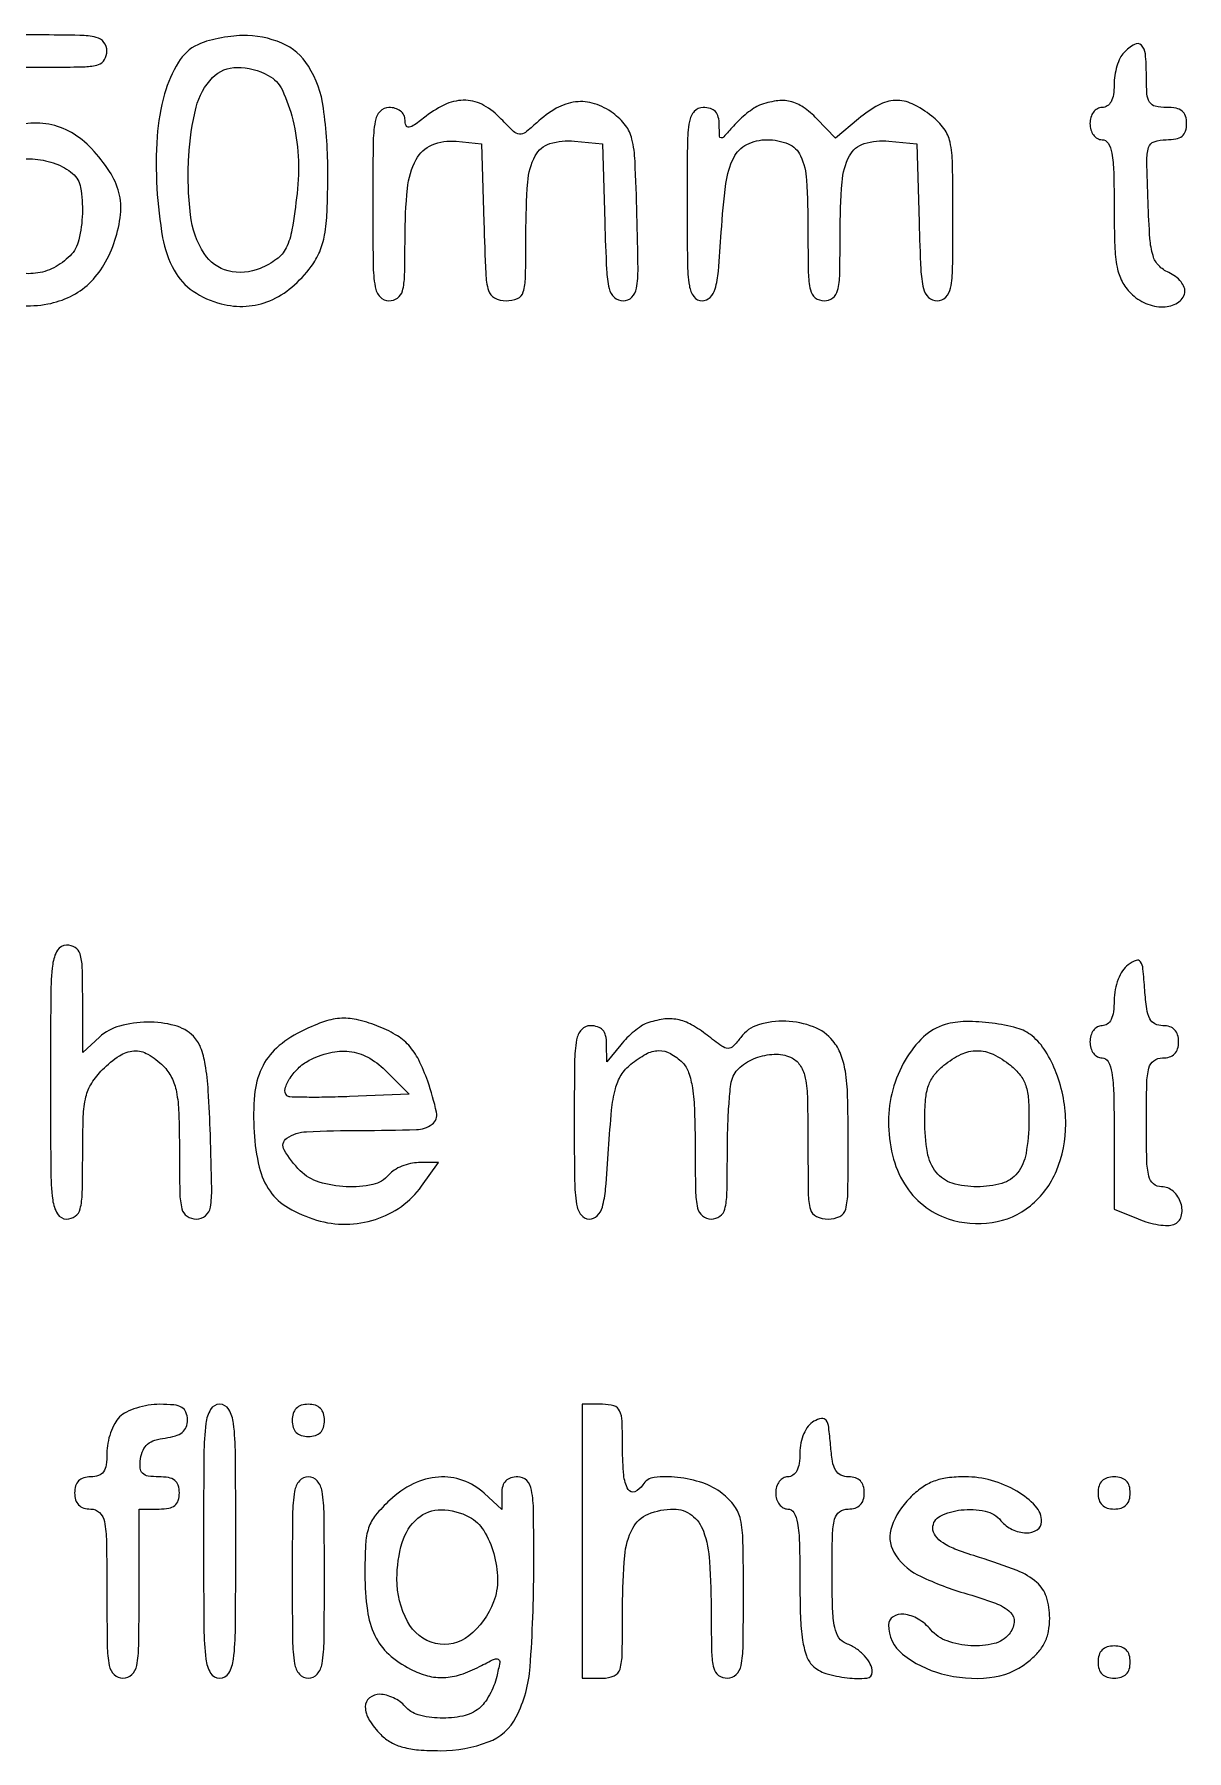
# Model space of a CAD drawing. Extents: x 23 to 201, y 13 to 268.
# Drawn here: x 108.2 to 120.3, y 75.12 to 93.15 of the extents above; entities that cross this region are included whole.
import ezdxf

# ---------------------------------------------------------------- set-up
doc = ezdxf.new("R2010")
doc.units = 0
doc.header["$MEASUREMENT"] = 0

msp = doc.modelspace()

# ---------------------------------------------------------------- linework, layer by layer
for points in [[(107.872953, 92.8062), (108.418877, 92.8062, 0.007501), (108.738016, 92.810988, 0.067738), (108.87541, 92.833905, 0.186747), (108.94025, 92.885252, 0.133731), (108.9648, 92.9754, 0.164724), (108.933825, 93.066871, 0.173067), (108.854242, 93.118447, 0.053198), (108.681325, 93.140348, 0.004923), (108.249533, 93.1446), (107.534267, 93.1446)], [(108.051429, 90.30124, 0.060417), (108.34413, 90.319426, 0.067706), (108.581546, 90.397562, 0.076458), (108.778712, 90.534127, 0.071994), (108.934408, 90.731189, 0.051584), (109.04954, 90.987725, 0.053264), (109.10781, 91.257996, 0.088951), (109.091233, 91.489402, 0.083563), (108.993663, 91.710442, 0.042258), (108.804824, 91.950325, 0.073337), (108.593909, 92.118464, 0.085823), (108.354224, 92.207422, 0.087881), (108.10325, 92.209643, 0.081413)], [(107.988471, 91.830314, -0.06626), (108.213469, 91.840513, -0.068017), (108.427718, 91.791962, -0.083707), (108.604777, 91.68924, -0.180307), (108.689264, 91.54212, -0.04885), (108.707518, 91.269617, -0.049212), (108.671565, 90.992628, -0.140406), (108.578184, 90.82427, -0.077519), (108.407635, 90.699745, -0.08986), (108.215625, 90.641043, -0.09141), (108.017888, 90.653884, -0.083412)]]:
    msp.add_lwpolyline(points, format="xyb")
for points in [[(109.919033, 93.042454, 0.144888), (109.715202, 92.857258, 0.067151), (109.570793, 92.52626, 0.052477), (109.492613, 92.07735, 0.031359), (109.48997, 91.534948, 0.029079), (109.550563, 91.014785, 0.083344), (109.671632, 90.672973, 0.11531), (109.870177, 90.453917, 0.089279), (110.164216, 90.320208, 0.077781), (110.42555, 90.295716, 0.083177), (110.675473, 90.353647, 0.07772), (110.906077, 90.494673, 0.057479), (111.110634, 90.713387, 0.059429), (111.199047, 90.868374, 0.05569), (111.250926, 91.043223, 0.035068), (111.27711, 91.286863, 0.008818), (111.284826, 91.686287, 0.034229), (111.238624, 92.377397, 0.104939), (111.08105, 92.816838, 0.154222), (110.800896, 93.058299, 0.106837), (110.387412, 93.138874, 0.026138), (110.266259, 93.130054, 0.019524), (110.134114, 93.108189, 0.019858), (110.010932, 93.077687, 0.041853)], [(119.64132, 92.95848, 0.087124), (119.602321, 92.902869, 0.036597), (119.569621, 92.817198, 0.034792), (119.54729, 92.718218, 0.038105), (119.5398, 92.62008, -0.038147), (119.531978, 92.517703, -0.085028), (119.50732, 92.44383, -0.124063), (119.46693, 92.399478, -0.147368), (119.4129, 92.3832, 0.130775), (119.364191, 92.370239, 0.10214), (119.323012, 92.33385, 0.08892), (119.295464, 92.279092, 0.072314), (119.286, 92.214, 0.072314), (119.295464, 92.148908, 0.08892), (119.323012, 92.09415, 0.10214), (119.364191, 92.057761, 0.130775), (119.4129, 92.0448, -0.266366), (119.476517, 92.008321, -0.088943), (119.514918, 91.9038, -0.037256), (119.534925, 91.704786, -0.00643), (119.5398, 91.3257, 0.007996), (119.546186, 90.926436, 0.040217), (119.571209, 90.704697, 0.072032), (119.623102, 90.556386, 0.076398), (119.714202, 90.432198, 0.095942), (119.873247, 90.324762, 0.10343), (120.056664, 90.288216, 0.133359), (120.206557, 90.330444, 0.213932), (120.281346, 90.437559, 0.141246), (120.276249, 90.492434, 0.074887), (120.24187, 90.552098, 0.0648), (120.184831, 90.607311, 0.056648), (120.113011, 90.649059, -0.099156), (120.007956, 90.722644, -0.119722), (119.94787, 90.826669, -0.054636), (119.915881, 91.006208, -0.007373), (119.895791, 91.38915, -0.004313), (119.883197, 91.822693, -0.075888), (119.901509, 91.9616, -0.243183), (119.960398, 92.023601, -0.083703), (120.086141, 92.0448, 0.04336), (120.188445, 92.053688, 0.12395), (120.253168, 92.08259, 0.15115), (120.289022, 92.134535, 0.076178), (120.3012, 92.214, 0.07578), (120.289139, 92.293123, 0.149477), (120.253612, 92.34513, 0.124434), (120.189762, 92.374193, 0.044917), (120.0897, 92.3832, -0.05449), (119.972244, 92.396039, -0.201266), (119.912569, 92.43819, -0.124134), (119.884545, 92.525197, -0.016149), (119.8782, 92.7216, 0.022123), (119.86832, 92.944783, 0.176014), (119.825346, 93.036797, 0.342546), (119.753833, 93.045809, 0.062762)], [(110.659488, 92.720161, -0.161706), (110.807258, 92.564303, -0.049701), (110.916399, 92.254587, -0.045459), (110.97362, 91.872442, -0.043664), (110.962069, 91.480948, -0.012189), (110.907749, 91.098648, -0.073067), (110.846327, 90.907817, -0.121072), (110.746621, 90.789019, -0.059793), (110.573797, 90.691861, -0.159422), (110.23975, 90.666252, -0.193351), (109.986238, 90.847871, -0.114076), (109.84199, 91.255676, -0.04234), (109.824731, 91.867863, -0.045664), (109.901772, 92.385627, -0.134814), (110.074885, 92.697311, -0.204239), (110.332269, 92.803971, -0.120914)], [(112.317909, 92.29246, -0.010926), (112.19562, 92.20052, -0.109252), (112.137161, 92.175447, -0.356195), (112.106456, 92.192095, -0.097709), (112.095, 92.25016, 0.119112), (112.082362, 92.302458, 0.107981), (112.046952, 92.34542, 0.095021), (111.992503, 92.373549, 0.071968), (111.9258, 92.3832, 0.212584), (111.832623, 92.341709, 0.142907), (111.781275, 92.23515, 0.038318), (111.760375, 91.999739, 0.002988), (111.7566, 91.368, 0.002988), (111.760375, 90.736261, 0.038318), (111.781275, 90.50085, 0.142907), (111.832623, 90.394291, 0.212584), (111.9258, 90.3528, 0.154493), (112.016884, 90.381632, 0.178348), (112.068411, 90.456197, 0.057401), (112.090601, 90.617128, 0.005587), (112.095, 91.010776, -0.024309), (112.120363, 91.532141, -0.097368), (112.211689, 91.836689, -0.173473), (112.378972, 91.989987, -0.1244), (112.631877, 92.028404), (112.8987, 92.0025), (112.922914, 91.17765, 0.003515), (112.942558, 90.637873, 0.05794), (112.971093, 90.460104, 0.208284), (113.035023, 90.381947, 0.119183), (113.155564, 90.3528, 0.100594), (113.275812, 90.37724, 0.224014), (113.336578, 90.445276, 0.067914), (113.360105, 90.598198, 0.004257), (113.364, 91.05573, -0.017867), (113.38343, 91.59927, -0.103297), (113.461685, 91.874179, -0.199004), (113.616817, 92.003453, -0.099499), (113.875334, 92.030309), (114.1677, 92.0025), (114.191914, 91.17765, 0.004248), (114.210775, 90.679462, 0.045971), (114.238491, 90.480209, 0.152577), (114.292637, 90.388411, 0.185864), (114.385126, 90.3528, 0.194036), (114.477026, 90.389859, 0.162547), (114.52608, 90.483648, 0.043268), (114.541341, 90.691907, 0.00333), (114.530112, 91.253355, 0.004525), (114.509907, 91.81895, 0.046146), (114.477888, 92.051226, 0.106365), (114.410635, 92.193656, 0.069377), (114.280815, 92.321875, 0.082809), (114.085554, 92.422394, 0.108636), (113.886429, 92.441117, 0.098683), (113.683622, 92.374044, 0.05854), (113.477582, 92.222843, -0.020161), (113.358971, 92.120954, -0.195886), (113.296629, 92.102857, -0.165973), (113.23393, 92.131863, -0.01359), (113.104968, 92.261869, 0.075812), (112.923059, 92.404593, 0.119334), (112.732971, 92.458512, 0.11319), (112.531998, 92.420574, 0.063716)], [(115.8174, 92.40558, 0.054261), (115.758399, 92.375165, 0.021371), (115.684287, 92.321455, 0.020853), (115.608444, 92.256061, 0.024465), (115.54245, 92.187814, -0.004848), (115.440802, 92.074092, -0.234382), (115.413129, 92.063319, -0.37786), (115.396595, 92.080747, -0.009124), (115.3944, 92.201055, 0.061743), (115.384262, 92.282842, 0.126141), (115.353603, 92.339282, 0.133411), (115.300947, 92.372073, 0.073057), (115.2252, 92.3832, 0.212584), (115.132023, 92.341709, 0.142907), (115.080675, 92.23515, 0.038318), (115.059775, 91.999739, 0.002988), (115.056, 91.368, 0.003224), (115.059947, 90.755762, 0.035215), (115.080427, 90.510472, 0.12037), (115.127897, 90.396057, 0.238874), (115.213275, 90.3528, 0.194746), (115.297592, 90.386936, 0.132716), (115.351204, 90.476872, 0.046989), (115.385071, 90.663249, 0.005884), (115.415494, 91.073199, -0.016255), (115.464031, 91.583581, -0.083063), (115.546046, 91.855373, -0.161927), (115.68314, 91.993988, -0.118005), (115.895439, 92.0448, -0.099202), (116.118646, 92.000074, -0.189636), (116.247876, 91.87468, -0.092586), (116.310243, 91.620916, -0.014088), (116.325, 91.09728, 0.004638), (116.329186, 90.64603, 0.051276), (116.350957, 90.46701, 0.170232), (116.402546, 90.384854, 0.169819), (116.4942, 90.3528, 0.162547), (116.585591, 90.383317, 0.17424), (116.637159, 90.461816, 0.054053), (116.659119, 90.632154, 0.005053), (116.6634, 91.05573, -0.017867), (116.68283, 91.59927, -0.103297), (116.761085, 91.874179, -0.199004), (116.916217, 92.003453, -0.099499), (117.174734, 92.030309), (117.4671, 92.0025), (117.491314, 91.17765, 0.004318), (117.510107, 90.683082, 0.045076), (117.537764, 90.48204, 0.147589), (117.591097, 90.388862, 0.191769), (117.681664, 90.3528, 0.19913), (117.772048, 90.390283, 0.15073), (117.822667, 90.486253, 0.042868), (117.843817, 90.696064, 0.003696), (117.8478, 91.23496, 0.004502), (117.842773, 91.793321, 0.047471), (117.817102, 92.019779, 0.108869), (117.753377, 92.160721, 0.065786), (117.624891, 92.29246, 0.053912), (117.42058, 92.420211, 0.122645), (117.243641, 92.457371, 0.118139), (117.065632, 92.407674, 0.048054), (116.85717, 92.263992), (116.614958, 92.060184), (116.418799, 92.263992, 0.049617), (116.276517, 92.385146, 0.094024), (116.139468, 92.446138, 0.096201), (115.991768, 92.451961, 0.053838)], [(108.3726, 82.1466, 0.001893), (108.376061, 81.232567, 0.027391), (108.396238, 80.909325, 0.106183), (108.446324, 80.762468, 0.263491), (108.5418, 80.7084, 0.158578), (108.633042, 80.738084, 0.176312), (108.684592, 80.814631, 0.055664), (108.706663, 80.980307, 0.005305), (108.711, 81.389045, -0.008419), (108.717674, 81.785354, -0.049031), (108.745055, 81.992121, -0.084211), (108.8056, 82.13626, -0.054982), (108.918655, 82.277345, -0.048637), (109.096167, 82.423317, -0.133493), (109.248562, 82.474765, -0.147842), (109.396098, 82.439693, -0.064703), (109.557, 82.3158, -0.080195), (109.644625, 82.194438, -0.069381), (109.695097, 82.045515, -0.038985), (109.71981, 81.822353, -0.008091), (109.7262, 81.4275, 0.004696), (109.730353, 80.98533, 0.055664), (109.752553, 80.815525, 0.184935), (109.806193, 80.738276, 0.150651), (109.903101, 80.7084, 0.174692), (110.000326, 80.743438, 0.180251), (110.051289, 80.831967, 0.046371), (110.065856, 81.031188, 0.003221), (110.051151, 81.593874, 0.006639), (110.029968, 82.055564, 0.027827), (109.998157, 82.331531, 0.047893), (109.949414, 82.510346, 0.106454), (109.873151, 82.628301, 0.132807), (109.676217, 82.741234, 0.066858), (109.389789, 82.776669, 0.065971), (109.098703, 82.735001, 0.115923), (108.886957, 82.618015), (108.711, 82.458776), (108.711, 83.021788, 0.007137), (108.706283, 83.352279, 0.065944), (108.683494, 83.493274, 0.185705), (108.632113, 83.559591, 0.136947), (108.5418, 83.5848, 0.263491), (108.446324, 83.530732, 0.106183), (108.396238, 83.383875, 0.027391), (108.376061, 83.060633, 0.001893)], [(119.68785, 83.37896, 0.088186), (119.628808, 83.316918, 0.052114), (119.58141, 83.226002, 0.04806), (119.550294, 83.117951, 0.046119), (119.5398, 83.004423, -0.030945), (119.53246, 82.885932, -0.08066), (119.508546, 82.804221, -0.127727), (119.468343, 82.756467, -0.155474), (119.4129, 82.7388, 0.130775), (119.364191, 82.725839, 0.10214), (119.323012, 82.68945, 0.08892), (119.295464, 82.634692, 0.072314), (119.286, 82.5696, 0.072314), (119.295464, 82.504508, 0.08892), (119.323012, 82.44975, 0.10214), (119.364191, 82.413361, 0.130775), (119.4129, 82.4004, -0.27884), (119.477219, 82.361506, -0.081296), (119.515267, 82.247011, -0.034037), (119.535051, 82.029111, -0.005624), (119.5398, 81.606964), (119.5398, 80.813527), (119.792081, 80.709029, 0.029667), (119.89761, 80.672483, 0.030246), (120.006048, 80.648963, 0.031733), (120.102281, 80.64031, 0.098476), (120.166214, 80.651291, 0.236718), (120.24392, 80.736477, 0.14837), (120.241171, 80.874202, 0.130732), (120.160017, 80.999556, 0.186173), (120.037533, 81.0468, -0.178253), (119.953125, 81.077879, -0.159837), (119.904329, 81.157789, -0.052209), (119.882668, 81.327578, -0.005642), (119.8782, 81.7236, -0.005351), (119.882547, 82.129778, -0.055952), (119.904638, 82.29465, -0.176663), (119.956184, 82.37086, -0.157888), (120.0474, 82.4004, 0.072254), (120.121269, 82.411131, 0.124864), (120.1743, 82.4427, 0.124864), (120.205869, 82.495731, 0.072254), (120.2166, 82.5696, 0.072041), (120.206009, 82.642724, 0.121554), (120.174879, 82.695904, 0.123952), (120.123094, 82.727843, 0.076648), (120.052035, 82.7388, -0.114421), (119.968342, 82.758207, -0.162633), (119.914371, 82.8114, -0.084211), (119.881778, 82.915957, -0.016356), (119.861685, 83.113337, 0.00821), (119.842614, 83.336745, 0.120051), (119.816394, 83.410744, 0.356338), (119.771084, 83.425092, 0.064168)], [(110.996377, 82.675219, 0.067062), (110.746022, 82.504378, 0.101874), (110.590278, 82.293007, 0.086378), (110.51538, 82.011053, 0.037269), (110.510384, 81.62102, 0.041587), (110.564108, 81.25265, 0.097903), (110.677684, 81.000447, 0.108005), (110.870486, 80.825351, 0.057823), (111.167325, 80.697528, 0.075289), (111.476359, 80.653726, 0.075809), (111.783735, 80.70359, 0.077263), (112.057369, 80.84134, 0.083048), (112.268537, 81.052891), (112.444922, 81.3006), (112.23802, 81.3006, 0.053712), (112.151072, 81.291233, 0.042879), (112.060958, 81.263323, 0.044327), (111.981166, 81.222324, 0.078871), (111.9258, 81.1737, -0.167453), (111.756168, 81.070572, -0.065052), (111.478712, 81.047072, -0.063528), (111.193044, 81.096788, -0.122153), (110.9952, 81.216, -0.062919), (110.826272, 81.433785, -0.398499), (110.854685, 81.55829, -0.136437), (111.061332, 81.626038, -0.011401), (111.6297, 81.639, 0.007363), (112.214463, 81.647611, 0.152007), (112.378824, 81.704121, 0.297448), (112.42588, 81.829247, 0.029085), (112.333346, 82.155126, 0.031771), (112.238826, 82.379721, 0.069865), (112.133642, 82.533017, 0.075102), (111.995536, 82.644699, 0.041713), (111.799764, 82.738472, 0.036519), (111.5842, 82.802873, 0.074105), (111.408072, 82.81511, 0.068817), (111.227749, 82.775545, 0.027878)], [(114.633, 82.764232, 0.062452), (114.574148, 82.73425, 0.02385), (114.50044, 82.678957, 0.023174), (114.425211, 82.610591, 0.026308), (114.359931, 82.538261), (114.213762, 82.3581), (114.211881, 82.54845, 0.056789), (114.201156, 82.63497, 0.124473), (114.170287, 82.693621, 0.136256), (114.117433, 82.727337, 0.07438), (114.0408, 82.7388, 0.212584), (113.947623, 82.697309, 0.142907), (113.896275, 82.59075, 0.038318), (113.875375, 82.355339, 0.002988), (113.8716, 81.7236, 0.003224), (113.875547, 81.111362, 0.035215), (113.896027, 80.866072, 0.12037), (113.943497, 80.751657, 0.238874), (114.028875, 80.7084, 0.197642), (114.113372, 80.743158, 0.131042), (114.167056, 80.834847, 0.046034), (114.201096, 81.025052, 0.005694), (114.232131, 81.445426, -0.007971), (114.264053, 81.852545, -0.040552), (114.303656, 82.076212, -0.074269), (114.365549, 82.220757, -0.084525), (114.464929, 82.333726, -0.044963), (114.625, 82.441086, -0.117324), (114.7578, 82.47746, -0.135861), (114.880473, 82.44792, -0.06987), (115.007657, 82.352057, -0.114336), (115.072124, 82.248707, -0.0454), (115.112005, 82.085239, -0.028773), (115.134277, 81.841246, -0.008375), (115.1406, 81.463757, 0.00454), (115.144763, 81.005261, 0.050594), (115.166488, 80.82397, 0.169159), (115.218079, 80.740852, 0.171694), (115.3098, 80.7084, 0.156644), (115.400968, 80.73768, 0.177289), (115.452508, 80.813285, 0.056476), (115.474634, 80.976709, 0.005436), (115.479, 81.378281, -0.007382), (115.482939, 81.645059, -0.009207), (115.494815, 81.892597, -0.007724), (115.511747, 82.09912, -0.067391), (115.532838, 82.188461, -0.138874), (115.629591, 82.317764, -0.083047), (115.800501, 82.408205, -0.081352), (115.995365, 82.439382, -0.122533), (116.161339, 82.397436, -0.132606), (116.248523, 82.315386, -0.092729), (116.297214, 82.188771, -0.039976), (116.319865, 81.968093, -0.005594), (116.325, 81.509123, 0.003427), (116.328637, 80.978458, 0.061209), (116.351736, 80.809622, 0.222859), (116.413708, 80.735566, 0.109296), (116.5365, 80.7084, 0.113816), (116.659329, 80.736727, 0.220961), (116.721503, 80.813213, 0.058768), (116.744433, 80.988314, 0.003203), (116.748, 81.545028, 0.006937), (116.741711, 81.998258, 0.031477), (116.717801, 82.261206, 0.055), (116.670067, 82.438141, 0.076967), (116.587832, 82.579455, 0.132822), (116.384302, 82.726621, 0.081207), (116.092017, 82.785834, 0.083868), (115.805672, 82.748538, 0.162036), (115.619433, 82.616101, -0.032861), (115.540999, 82.522425, -0.221906), (115.486065, 82.501037, -0.140153), (115.419447, 82.524898, -0.011022), (115.267388, 82.639173, 0.039338), (115.102057, 82.749365, 0.078814), (114.955081, 82.803339, 0.084463), (114.805462, 82.807246, 0.051049)], [(117.764151, 82.750528, 0.119608), (117.53936, 82.621525, 0.071245), (117.346879, 82.378306, 0.065302), (117.215841, 82.065586, 0.066897), (117.171316, 81.732239, 0.059141), (117.213672, 81.377862, 0.078606), (117.338058, 81.078662, 0.086154), (117.537497, 80.852534, 0.089582), (117.798952, 80.710561, 0.117156), (118.258022, 80.671202, 0.133744), (118.660714, 80.847967, 0.125964), (118.934614, 81.215347, 0.097601), (119.031884, 81.706651, 0.046378), (119.006878, 81.978221, 0.045199), (118.932219, 82.242982, 0.048185), (118.818841, 82.470972, 0.08075), (118.678228, 82.631641, 0.106277), (118.519559, 82.714036, 0.03448), (118.258928, 82.766399, 0.035034), (117.982453, 82.782812, 0.068146)], [(111.908495, 82.25235), (112.1373, 82.0197), (111.513762, 81.994638, -0.005306), (111.272316, 81.987499, -0.008174), (111.06337, 81.986956, -0.003544), (110.886389, 81.990644, -0.191665), (110.856121, 82.003679, -0.270543), (110.836761, 82.077352, -0.077574), (110.887512, 82.189097, -0.064307), (110.985285, 82.302944, -0.070773), (111.105885, 82.383948, -0.05997), (111.331149, 82.461196, -0.09354), (111.53562, 82.466108, -0.094884), (111.725756, 82.396333, -0.063287)], [(118.451778, 82.323171, -0.055966), (118.553169, 82.220271, -0.087035), (118.611924, 82.110793, -0.064406), (118.640032, 81.964875, -0.018985), (118.645441, 81.736674, -0.038015), (118.614682, 81.396809, -0.125991), (118.524456, 81.193083, -0.157117), (118.36111, 81.08335, -0.070076), (118.1016, 81.0468, -0.072819), (117.839712, 81.085144, -0.154271), (117.671886, 81.199196, -0.12615), (117.579673, 81.407473, -0.041481), (117.5517, 81.744077, -0.020206), (117.560643, 81.965289, -0.062894), (117.591162, 82.111018, -0.083166), (117.651108, 82.221271, -0.056605), (117.751422, 82.323275, -0.058432), (117.933807, 82.438621, -0.112304), (118.101626, 82.47677, -0.112306), (118.269432, 82.438571, -0.058435)], [(109.097743, 78.629657, 0.073907), (109.046765, 78.56088, 0.038604), (109.003852, 78.462988, 0.037347), (108.974592, 78.353572, 0.046696), (108.9648, 78.248957, -0.032263), (108.956849, 78.125857, -0.118087), (108.929206, 78.05332, -0.164178), (108.877707, 78.014481, -0.080351), (108.7956, 78.0012, 0.072254), (108.721731, 77.990469, 0.124864), (108.6687, 77.9589, 0.124864), (108.637131, 77.905869, 0.072254), (108.6264, 77.832, 0.072254), (108.637131, 77.758131, 0.124864), (108.6687, 77.7051, 0.124864), (108.721731, 77.673531, 0.072254), (108.7956, 77.6628, -0.193568), (108.888085, 77.625602, -0.15568), (108.939621, 77.530613, -0.043488), (108.960867, 77.321605, -0.003595), (108.9648, 76.7745, 0.003595), (108.968733, 76.227395, 0.043488), (108.989979, 76.018388, 0.15568), (109.041515, 75.923398, 0.193568), (109.134, 75.8862, 0.193568), (109.226485, 75.923398, 0.15568), (109.278021, 76.018388, 0.043488), (109.299267, 76.227395, 0.003595), (109.3032, 76.7745), (109.3032, 77.6628), (109.5147, 77.6628, 0.044917), (109.614762, 77.671807, 0.124434), (109.678612, 77.70087, 0.149477), (109.714139, 77.752877, 0.07578), (109.7262, 77.832, 0.076445), (109.713946, 77.911683, 0.152213), (109.677877, 77.963588, 0.123612), (109.612586, 77.992387, 0.042387), (109.508816, 78.0012, -0.03591), (109.396846, 78.009252, -0.161847), (109.338992, 78.03824, -0.18449), (109.314275, 78.09351, -0.049221), (109.318466, 78.19155, -0.072404), (109.344598, 78.280535, -0.11152), (109.3931, 78.344031, -0.098515), (109.469057, 78.385524, -0.047288), (109.57815, 78.408669, 0.042097), (109.684977, 78.43018, 0.101063), (109.756109, 78.4676, 0.129053), (109.796557, 78.523266, 0.093191), (109.8108, 78.599019, 0.093931), (109.795513, 78.679673, 0.172345), (109.752147, 78.729522, 0.105058), (109.669203, 78.755558, 0.023705), (109.520743, 78.7626, 0.040521), (109.399937, 78.752794, 0.035644), (109.276838, 78.723548, 0.037349), (109.169292, 78.680696, 0.08308)], [(109.98, 77.3244, 0.001893), (109.983461, 76.410367, 0.027391), (110.003638, 76.087125, 0.106183), (110.053724, 75.940268, 0.263491), (110.1492, 75.8862, 0.263491), (110.244676, 75.940268, 0.106183), (110.294762, 76.087125, 0.027391), (110.314939, 76.410367, 0.001893), (110.3184, 77.3244, 0.001893), (110.314939, 78.238433, 0.027391), (110.294762, 78.561675, 0.106183), (110.244676, 78.708532, 0.263491), (110.1492, 78.7626, 0.263491), (110.053724, 78.708532, 0.106183), (110.003638, 78.561675, 0.027391), (109.983461, 78.238433, 0.001893)], [(110.9106, 78.5934, 0.072254), (110.921331, 78.519531, 0.124864), (110.9529, 78.4665, 0.124864), (111.005931, 78.434931, 0.072254), (111.0798, 78.4242, 0.072254), (111.153669, 78.434931, 0.124864), (111.2067, 78.4665, 0.124864), (111.238269, 78.519531, 0.072254), (111.249, 78.5934, 0.072254), (111.238269, 78.667269, 0.124864), (111.2067, 78.7203, 0.124864), (111.153669, 78.751869, 0.072254), (111.0798, 78.7626, 0.072254), (111.005931, 78.751869, 0.124864), (110.9529, 78.7203, 0.124864), (110.921331, 78.667269, 0.072254)], [(113.9562, 77.3244), (113.9562, 75.8862), (114.1677, 75.8862, 0.102675), (114.290417, 75.911668, 0.225214), (114.352072, 75.982179, 0.065147), (114.375446, 76.141858, 0.00381), (114.3792, 76.634488, -0.020521), (114.401195, 77.17017, -0.100227), (114.485151, 77.460103, -0.176115), (114.648734, 77.609617, -0.098274), (114.916705, 77.6628, -0.165267), (115.104621, 77.598943, -0.144482), (115.227154, 77.430416, -0.06986), (115.292405, 77.112123, -0.015678), (115.3098, 76.557493, 0.005418), (115.314162, 76.154981, 0.056369), (115.336281, 75.991262, 0.177162), (115.387822, 75.915533, 0.156898), (115.479, 75.8862, 0.192601), (115.571451, 75.923184, 0.156307), (115.622993, 76.01762, 0.043773), (115.644258, 76.225348, 0.00363), (115.6482, 76.76836, 0.004502), (115.643173, 77.326721, 0.047471), (115.617502, 77.553179, 0.108869), (115.553777, 77.694121, 0.065786), (115.425291, 77.82586, 0.08561), (115.220672, 77.936507, 0.054206), (114.955144, 77.994938, 0.056359), (114.712072, 77.993893, 0.22896), (114.5907, 77.9166, -0.154631), (114.507546, 77.84507, -0.384203), (114.437701, 77.869, -0.105125), (114.391436, 78.019833, -0.022038), (114.3792, 78.2973, 0.008616), (114.374242, 78.584976, 0.098356), (114.348436, 78.69492, 0.221767), (114.288613, 78.746101, 0.067911), (114.1677, 78.7626), (113.9562, 78.7626)], [(116.38845, 78.583869, 0.096815), (116.328444, 78.532663, 0.063351), (116.281169, 78.454648, 0.056729), (116.25068, 78.357781, 0.047935), (116.2404, 78.250796, -0.034648), (116.232804, 78.141306, -0.083147), (116.208497, 78.063949, -0.125984), (116.168196, 78.018094, -0.150915), (116.1135, 78.0012, 0.130775), (116.064791, 77.988239, 0.10214), (116.023612, 77.95185, 0.08892), (115.996064, 77.897092, 0.072314), (115.9866, 77.832, 0.072314), (115.996064, 77.766908, 0.08892), (116.023612, 77.71215, 0.10214), (116.064791, 77.675761, 0.130775), (116.1135, 77.6628, -0.272632), (116.177466, 77.625121, -0.085129), (116.215697, 77.515757, -0.035615), (116.23559, 77.307528, -0.006011), (116.2404, 76.907443, 0.008375), (116.246723, 76.529954, 0.028773), (116.268995, 76.285961, 0.0454), (116.308876, 76.122493, 0.114336), (116.373343, 76.019143, 0.123675), (116.512453, 75.935889, 0.045742), (116.737864, 75.889779, 0.047586), (116.943516, 75.886641, 0.396912), (117.000505, 75.94965, 0.112853), (116.979229, 76.034684, 0.067658), (116.919731, 76.120719, 0.061294), (116.831864, 76.195972, 0.058146), (116.72685, 76.249266, -0.162374), (116.650836, 76.310159, -0.093886), (116.606259, 76.419777, -0.042543), (116.584162, 76.612807, -0.007235), (116.5788, 76.983345, -0.005319), (116.58314, 77.391291, -0.055753), (116.605217, 77.556718, -0.176421), (116.656766, 77.63316, -0.158365), (116.748, 77.6628, 0.072254), (116.821869, 77.673531, 0.124864), (116.8749, 77.7051, 0.124864), (116.906469, 77.758131, 0.072254), (116.9172, 77.832, 0.072032), (116.906616, 77.905086, 0.121387), (116.875508, 77.958274, 0.1239), (116.823784, 77.990231, 0.076875), (116.752864, 78.0012, -0.107454), (116.670738, 78.019056, -0.157131), (116.616504, 78.068564, -0.090073), (116.58289, 78.163732, -0.020485), (116.562514, 78.334273, 0.012024), (116.543299, 78.522017, 0.121322), (116.51526, 78.594846, 0.29905), (116.468289, 78.613643, 0.078384)], [(110.9106, 76.9437, 0.002827), (110.914331, 76.283741, 0.036854), (110.935134, 76.039537, 0.138781), (110.986394, 75.929068, 0.218517), (111.0798, 75.8862, 0.218517), (111.173206, 75.929068, 0.138781), (111.224466, 76.039537, 0.036854), (111.245269, 76.283741, 0.002827), (111.249, 76.9437, 0.002827), (111.245269, 77.603659, 0.036854), (111.224466, 77.847863, 0.138781), (111.173206, 77.958332, 0.218517), (111.0798, 78.0012, 0.218517), (110.986394, 77.958332, 0.138781), (110.935134, 77.847863, 0.036854), (110.914331, 77.603659, 0.002827)], [(111.934747, 77.755758, 0.033117), (111.786629, 77.597789, 0.091567), (111.713246, 77.464855, 0.068457), (111.681053, 77.292892, 0.012968), (111.673881, 76.973208, 0.032299), (111.699496, 76.597531, 0.079415), (111.77868, 76.333295, 0.096629), (111.924493, 76.138394, 0.065869), (112.152888, 75.980702, 0.052848), (112.332698, 75.911553, 0.075214), (112.502539, 75.892555, 0.070382), (112.678638, 75.92447, 0.04027), (112.877955, 76.008814, -0.00774), (113.033114, 76.086721, -0.250737), (113.073897, 76.085028, -0.315378), (113.089242, 76.051297, -0.010971), (113.058158, 75.902543, -0.039005), (113.028159, 75.807555, -0.03107), (112.981785, 75.710565, -0.032006), (112.927151, 75.625722, -0.06576), (112.872384, 75.56895, -0.116772), (112.701674, 75.488678, -0.058631), (112.463009, 75.467158, -0.059478), (112.233766, 75.500871, -0.154523), (112.095, 75.5901, 0.063393), (112.04301, 75.638675, 0.044279), (111.97396, 75.679723, 0.044533), (111.899377, 75.707697, 0.067559), (111.830841, 75.717, 0.170762), (111.721484, 75.67853, 0.233816), (111.678211, 75.585383, 0.13408), (111.7197, 75.446885, 0.057005), (111.8412, 75.294, 0.067386), (111.947033, 75.213406, 0.063066), (112.072843, 75.161648, 0.047278), (112.237373, 75.133431, 0.018843), (112.466328, 75.1248, 0.0906), (112.969654, 75.216757, 0.186703), (113.263214, 75.47977, 0.100565), (113.408803, 76.004564, 0.017011), (113.446582, 77.04945, 0.00325), (113.443998, 77.639407, 0.040774), (113.423438, 77.861334, 0.149886), (113.372186, 77.961873, 0.203178), (113.2794, 78.0012, 0.072431), (113.205026, 77.990369, 0.127134), (113.152096, 77.958488, 0.125354), (113.120774, 77.90458, 0.069346), (113.1102, 77.828704), (113.1102, 77.656209), (112.925048, 77.828704, 0.102169), (112.70283, 77.963847, 0.10445), (112.447057, 77.998488, 0.09615), (112.18215, 77.926528, 0.073735)], [(117.394036, 77.778164, 0.109359), (117.204285, 77.48052, 0.220408), (117.227185, 77.209155, 0.14772), (117.47618, 76.972776, 0.045827), (117.961931, 76.781852, -0.017048), (118.293883, 76.672949, -0.097634), (118.451518, 76.577223, -0.241618), (118.490462, 76.472571, -0.144704), (118.436924, 76.347794, -0.161003), (118.278965, 76.249024, -0.074027), (118.03445, 76.226525, -0.072192), (117.786315, 76.276867, -0.130331), (117.61667, 76.3938, 0.081366), (117.482877, 76.506567, 0.106025), (117.331583, 76.55783, 0.171597), (117.21866, 76.532049, 0.257062), (117.171, 76.445472, 0.228806), (117.319092, 76.138796, 0.102477), (117.729023, 75.932204, 0.091215), (118.231252, 75.891611, 0.1427), (118.63035, 76.053225, 0.041414), (118.739191, 76.15483, 0.067998), (118.810359, 76.25859, 0.06994), (118.849841, 76.375471, 0.04656), (118.863, 76.516481, 0.077254), (118.828393, 76.739125, 0.13832), (118.727197, 76.892477, 0.085651), (118.522926, 77.015401, 0.017694), (118.125063, 77.154105, -0.01446), (117.887319, 77.235267, -0.051443), (117.743345, 77.306723, -0.090843), (117.664076, 77.379786, -0.162644), (117.6363, 77.462915, -0.283963), (117.713605, 77.588057, -0.089366), (117.933993, 77.652822, -0.079266), (118.186588, 77.640019, -0.168886), (118.35185, 77.540178, 0.107977), (118.469911, 77.44799, 0.10625), (118.616359, 77.412753, 0.148712), (118.731718, 77.444784, 0.256593), (118.7784, 77.52976, 0.19035), (118.713891, 77.693067, 0.072082), (118.518915, 77.848965, 0.063598), (118.253043, 77.962487, 0.06924), (117.974827, 78.0012, 0.031101), (117.789343, 77.989651, 0.060648), (117.645776, 77.953679, 0.06462), (117.520976, 77.886193, 0.040177)], [(119.3706, 77.832, 0.072254), (119.381331, 77.758131, 0.124864), (119.4129, 77.7051, 0.124864), (119.465931, 77.673531, 0.072254), (119.5398, 77.6628, 0.072254), (119.613669, 77.673531, 0.124864), (119.6667, 77.7051, 0.124864), (119.698269, 77.758131, 0.072254), (119.709, 77.832, 0.072254), (119.698269, 77.905869, 0.124864), (119.6667, 77.9589, 0.124864), (119.613669, 77.990469, 0.072254), (119.5398, 78.0012, 0.072254), (119.465931, 77.990469, 0.124864), (119.4129, 77.9589, 0.124864), (119.381331, 77.905869, 0.072254)], [(112.770586, 77.578849, -0.133336), (112.920952, 77.436932, -0.067916), (113.026156, 77.197216, -0.065417), (113.06645, 76.925623, -0.095277), (113.024813, 76.68783, -0.132993), (112.765572, 76.330593, -0.231835), (112.416358, 76.251407, -0.216523), (112.12133, 76.479954, -0.121907), (112.0104, 76.928172, -0.07112), (112.065288, 77.312102, -0.145734), (112.228712, 77.565152, -0.181884), (112.475474, 77.654696, -0.120494)], [(119.3706, 76.0554, 0.072254), (119.381331, 75.981531, 0.124864), (119.4129, 75.9285, 0.124864), (119.465931, 75.896931, 0.072254), (119.5398, 75.8862, 0.072254), (119.613669, 75.896931, 0.124864), (119.6667, 75.9285, 0.124864), (119.698269, 75.981531, 0.072254), (119.709, 76.0554, 0.072254), (119.698269, 76.129269, 0.124864), (119.6667, 76.1823, 0.124864), (119.613669, 76.213869, 0.072254), (119.5398, 76.2246, 0.072254), (119.465931, 76.213869, 0.124864), (119.4129, 76.1823, 0.124864), (119.381331, 76.129269, 0.072254)]]:
    msp.add_lwpolyline(points, format="xyb", close=True)

doc.saveas('drawing.dxf')
